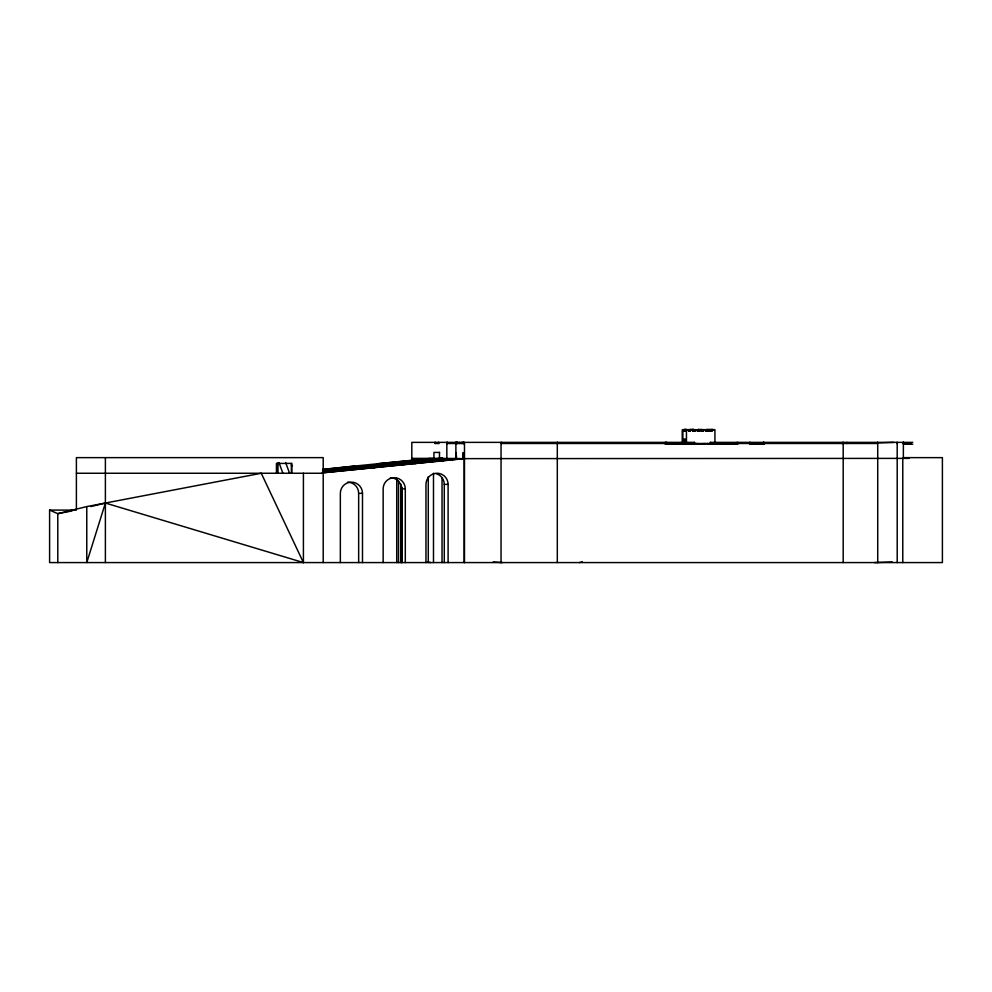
<?xml version="1.0" encoding="UTF-8"?>
<svg xmlns="http://www.w3.org/2000/svg" width="992" height="992" viewBox="0 0 992 992"><rect width="100%" height="100%" fill="white"/><g stroke="black" fill="none" stroke-linecap="round" stroke-linejoin="round"><path stroke-width="1.49" d="M105.388 503.031L86.775 562.576L86.775 506.59L261.256 473.258L303.416 562.576L105.388 503.031L90.892 506.565M579.34 562.576L582.341 561.832M86.775 506.59L57.784 513.658L49.6 510.099L49.6 562.576L942.4 562.576L942.4 457.634L903.34 457.634M72.094 510.93L57.784 513.658L57.784 562.576M378.547 467.083L379.49 467.034M398.536 464.38L371.07 467.046M402.132 464.033L456.084 458.515L462.88 458.639L462.88 452.687L463.624 452.687L463.624 458.639L908.994 458.378M322.524 469.352L430.615 458.378M323.367 469.576L354.863 466.066M433.64 458.378L377.134 463.81M439.692 458.378L410.366 461.664M322.97 470.53L442.73 458.378L442.73 461.441M400.718 464.169L456.543 458.552L456.122 452.563L456.233 458.527L439.468 458.378L439.468 452.426M322.412 472.018L400.892 464.157M323.231 472.018L372.384 467.046M322.264 472.812L462.78 458.639M323.082 472.812L464.182 458.639L464.182 562.576M436.964 461.342L437.906 461.292M414.929 463.562L415.884 463.512M403.012 464.616L403.955 464.566M373.798 467.703L374.753 467.654M348.056 470.295L349.01 470.258M877.548 442.94L893.755 442.37M874.597 562.576L892.292 561.956M686.65 429.449L684.244 429.449L684.244 431.136M698.033 429.511L701.914 429.511L701.803 431.136M706.862 429.424L713.186 429.449M683.587 429.648L690.234 429.648M690.779 429.672L694.189 429.672M694.772 429.722L699.397 429.722M700.005 429.672L703.576 429.672M703.898 429.648L707.37 429.648L707.47 431.136M691.288 429.772L697.574 429.784L697.512 431.136M699.447 429.772L707.246 429.883M707.47 429.747L714.352 429.772M685.658 431.136L683.711 431.136L683.711 429.747M688.547 431.136L690.023 431.136L690.023 429.424L693.867 429.424L693.867 431.136M692.85 431.136L695.07 431.136M697.178 431.136L699.397 431.136M700.476 431.136L703.576 431.136M705.721 431.136L707.321 431.136L707.321 430.032M712.293 431.136L709.454 431.136L709.454 430.032M912.752 442.37L710.284 442.37L710.284 444.23M749.543 443.04L750.2 443.04M903.687 443.04L903.104 442.37M463.971 443.486L446.958 443.486L446.958 442.37M737.23 443.486L750.324 443.486M752.048 443.486L762.935 443.486M763.443 443.486L877.474 443.486L877.474 442.37M903.104 443.486L911.239 443.486M764.2 444.23L749.704 444.23L749.543 442.37M903.39 444.23L912.752 444.23M439.592 452.426L433.926 452.426L433.926 458.378M411.804 458.378L442.73 458.378M462.322 458.639L464.182 458.639M291.412 465.583L292.466 465.583M76.396 473.258L323.206 473.258M436.071 473.618A11.16 11.073 -90 0 1 444.28 484.394L448.099 484.394L448.099 562.576M390.389 477.698A11.16 11.073 -90 0 1 401.462 488.858L405.294 488.858L405.294 562.576M347.584 482.162A11.16 11.073 -90 0 1 358.658 493.334L362.489 493.334L362.489 562.576M49.6 510.099L76.396 510.099M493.185 561.956L502.287 562.576M427.726 561.894L430.615 562.576M386.62 464.07L345.179 468.286M285.646 462.545L289.565 473.258M278.963 462.545L282.881 473.258M908.932 457.634L908.932 458.378M903.687 442.37L903.687 443.486M903.39 442.37L903.34 458.378M902.77 458.378L902.77 562.576M897.19 442.37L897.19 562.576M896.917 442.37L896.917 443.486M877.722 442.37L877.722 562.576M846.895 442.37L846.895 443.486M843.2 442.37L843.2 562.576M842.902 442.37L842.902 443.486M763.877 442.37L763.877 444.23M763.716 442.37L763.716 443.486M763.443 442.37L763.443 444.23M750.324 442.37L750.324 444.23M737.75 442.37L737.75 444.23L665.248 444.23L665.248 442.37M737.019 442.37L737.019 443.486L666.872 443.486L666.872 442.37M714.922 443.486L714.922 429.697L711.115 429.648L711.152 431.136M711.586 429.697L711.586 431.136M710.842 429.772L710.842 431.136M710.594 431.136L710.594 430.032L706.54 430.032L706.54 431.136M710.582 442.37L710.582 444.23M710.359 429.772L710.359 431.136M708.325 429.772L708.325 431.136M707.966 429.772L707.966 431.136M707.618 429.747L707.618 431.136M707.643 443.486L707.643 444.23M706.812 429.648L706.812 431.136M706.106 429.784L706.106 431.136M705.039 443.486L705.039 444.23M703.948 443.486L703.948 444.23M703.08 429.784L703.08 431.136M702.646 429.784L702.646 431.136M698.777 429.511L698.777 431.136M698.343 429.511L698.343 431.136M697.525 443.486L697.525 444.23M696.372 443.486L696.372 444.23M694.896 429.809L694.896 431.136M694.586 444.23L694.586 442.37L411.804 442.37L411.804 461.441M694.462 429.809L694.462 431.136M694.45 442.37L694.45 444.23M692.949 429.424L692.949 431.136M690.506 431.136L690.506 429.883L682.248 429.772L682.248 443.486M689.229 429.772L689.229 431.136M686.452 429.772L686.452 443.486M685.534 429.772L685.534 431.136M685.15 429.449L685.15 431.136M685.199 443.486L685.199 439.022L684.12 439.022L684.12 443.486M682.868 429.747L682.868 443.486M666.55 442.37L666.55 444.23M665.558 442.37L665.558 443.486L501.369 443.486L501.369 442.37M557.33 442.37L557.33 443.486M557.306 442.37L557.306 562.576M501.047 442.37L501.047 562.576M464.479 442.37L464.479 562.576M463.723 442.37L463.723 443.486M463.413 442.37L463.413 443.486M463.165 442.37L463.165 443.486M462.334 442.37L462.334 443.486M461.776 442.37L461.776 443.486M459.395 442.37L459.395 443.486M457.399 442.37L457.399 443.486M457.014 442.37L457.014 443.486M456.841 442.37L456.841 443.486M456.456 442.37L456.456 443.486L456.283 442.37M455.886 442.37L455.886 458.515M455.675 442.37L455.675 443.486M447.38 442.37L447.516 443.486M446.834 442.37L446.834 458.515M444.28 484.394L444.28 562.576M442.035 478.367L442.035 562.576M438.91 442.37L438.91 443.486L434.93 443.486L434.93 442.37M438.402 442.37L438.402 443.486M435.438 442.37L435.438 443.486M433.492 473.209L433.492 562.576M428.284 476.706L428.284 562.576M425.965 562.576L425.965 484.394A11.16 11.073 -90 0 1 437.026 473.234A11.16 11.073 -90 0 1 448.099 484.394M402.132 487.122L402.132 562.576M401.462 488.858L401.462 562.576M400.892 484.146L400.892 562.576M398.536 481.256L398.536 562.576M396.738 478.429L396.738 562.576M383.148 562.576L383.148 488.858A11.16 11.073 -90 0 1 394.221 477.698A11.16 11.073 -90 0 1 405.294 488.858M358.658 493.334L358.658 562.576M340.343 562.576L340.343 493.334A11.16 11.073 -90 0 1 351.416 482.162A11.16 11.073 -90 0 1 362.489 493.334M323.206 562.576L323.206 457.634L76.396 457.634L76.396 508.685M303.416 473.258L303.416 562.576M291.797 473.258L291.797 463.413L276.446 463.413L276.446 473.258M291.338 463.413L291.412 473.258M277.983 462.842L277.983 473.258M277.202 464.306L277.202 473.258M276.917 463.413L276.917 473.258M105.388 457.634L105.388 562.576"/></g></svg>
